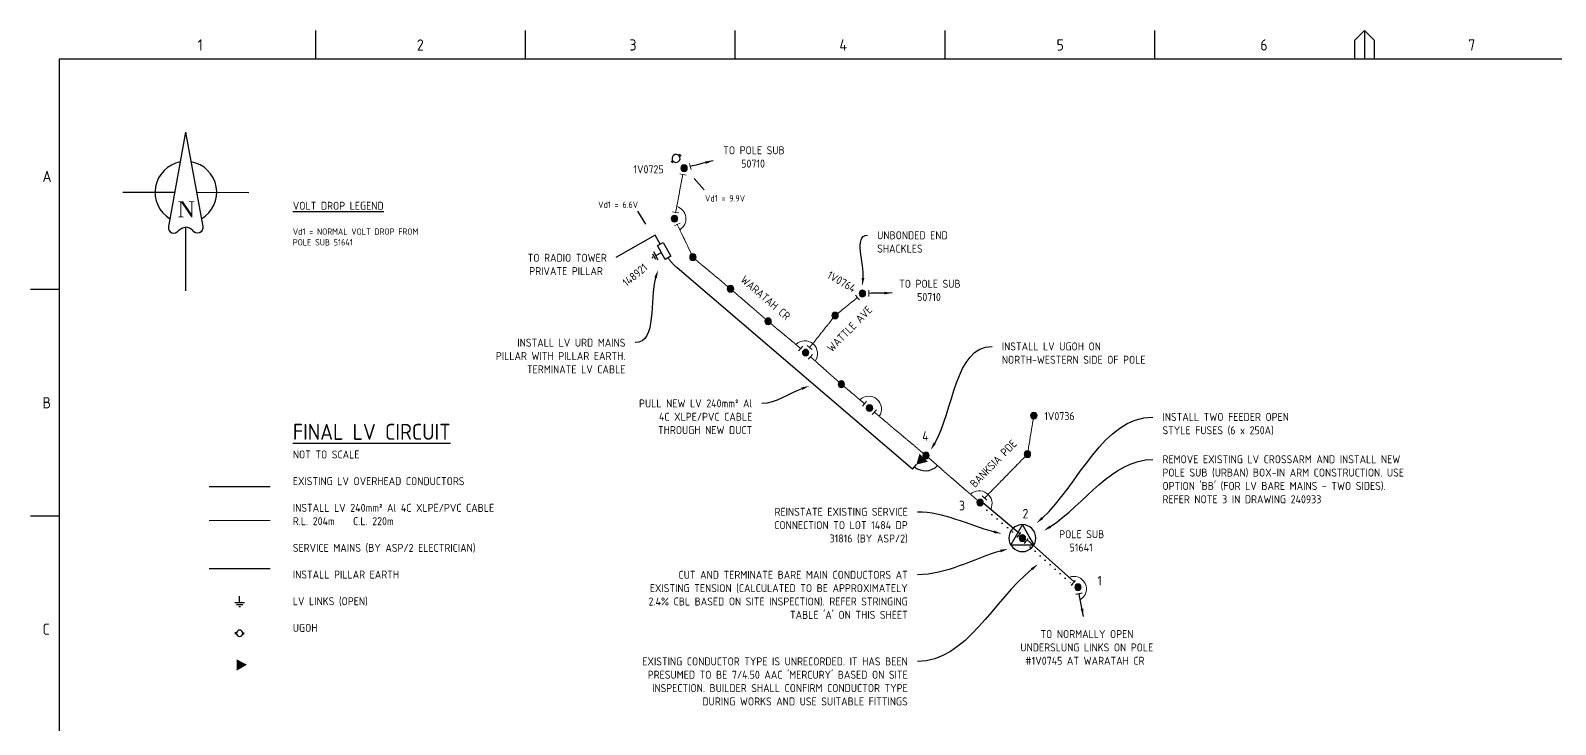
# Paper-space layout 'Sheet 2' of a CAD drawing. Header units: metres. Extents: x -31 to 813, y -3 to 583.
# Drawn here: x -20.5 to 455.8, y 366.5 to 583.4 of the extents above; entities that cross this region are included whole.
import ezdxf
from ezdxf import colors
from ezdxf.entities.mleader import LeaderData, LeaderLine
from ezdxf.enums import TextEntityAlignment as Align
from ezdxf.math import Vec2, Vec3

# ---------------------------------------------------------------- set-up
doc = ezdxf.new("R2010")
doc.units = ezdxf.units.M
for name, pattern in [('Cable Exist OH', [1, 1, 0]), ('Cable Exist UG', [8.2, 4, -1.2, 1.8, -1.2]), ('DOTX2', [0.5, 0, -0.5])]:
    doc.linetypes.add(name, pattern=pattern)
doc.layers.get('0').update_dxf_attribs({"color": 6})
for name, color, linetype in [('_User Miscellaneous1', 7, 'Continuous'), ('_User Miscellaneous3', 7, 'Continuous'), ('_User Miscellaneous5', 7, 'Continuous'), ('A0', 7, 'Continuous'), ('Equip_SP_LV_EXT', 7, 'Continuous'), ('Mains_LV_EXT', 7, 'Continuous'), ('Mains_LV_MOD_Hardwired', 2, 'Continuous'), ('Notes', 7, 'Continuous'), ('Notes_LV_MISC', 7, 'Continuous'), ('Sub_SP_TR_HV_LV_EXT', 7, 'Continuous'), ('SupportsOH_SP_TR_HV_LV_SL_EXT', 7, 'Continuous'), ('SupportsUG_SP_EXT', 7, 'Continuous'), ('SupportsUG_SP_LV_NEW', 2, 'Continuous')]:
    doc.layers.add(name, color=color, linetype=linetype)
doc.styles.add('iecISOCP', font='isocp.shx')
doc.styles.add('iecNAME', font='times.ttf')
doc.styles.add('POLE_LABEL', font='arial.ttf')
doc.styles.get("Standard").update_dxf_attribs({"font": 'isocp.shx'})
doc.linetypes.add('Cable New UG', pattern='A,7,-0.25,["x",Standard,S=2,R=0,X=0.2,Y=-0.8],-2.1', length=9.35)
doc.linetypes.add('IECLTRG', pattern='A,7,-0.3,["V",Standard,S=2.5,R=90,X=2.5,Y=-1.1],-2.45', length=9.75)
doc.dimstyles.get("Standard").update_dxf_attribs({"dimtxt": 0.18, "dimasz": 0.18, "dimexe": 0.18, "dimexo": 0.0625, "dimgap": 0.09, "dimtad": 0, "dimtih": 1, "dimtoh": 1, "dimdec": 4, "dimzin": 0, "dimdsep": 46, "dimtxsty": 'Standard', "dimcen": 0.09, "dimadec": 0, "dimazin": 0, "dimtfac": 1, "dimtdec": 4, "dimtofl": 0, "dimtmove": 0, "dimatfit": 3, "dimfxl": 1, "dimtolj": 1, "dimtzin": 0, "dimarcsym": 0})

# ---------------------------------------------------------------- blocks, each defined once
blk = doc.blocks.new('NorthPnt 11(NP11)')
for p, q in [((-19.7, 0.02), (-3.49, 0)), ((3.32, 0), (19.7, -0.02)), ((-0.08, -10.94), (-0.08, -30.8))]:
    blk.add_line(p, q)
for points in [[(-0.08, 18.81), (-5.43, -10.68, 0.877048), (-2.29, -11.9, -0.1543), (-0.08, -10.94, 0.090511)], [(-0.08, 18.81), (5.26, -10.68, -0.877048), (2.13, -11.9, 0.1543), (-0.08, -10.94, -0.090511)]]:
    blk.add_lwpolyline(points, format="xyb")
for start, end in [(100.5988, 238.8643), (300.0994, 80.4374)]:
    blk.add_arc((0, 0), 9.64, start, end)
at = {"color": 7, "style": 'iecNAME'}
blk.add_text('N', height=5.02, dxfattribs=at).set_placement((-2.62, -7.82))
blk = doc.blocks.new('A1_FRAME_TITLE')
at = {"layer": 'Notes', "linetype": 'Continuous'}
for p, q in [((89.14, 574.39), (89.14, 583.39)), ((154.65, 574.39), (154.65, 583.39)), ((220.16, 574.39), (220.16, 583.39)), ((285.67, 574.39), (285.67, 583.39)), ((351.17, 574.39), (351.17, 583.39)), ((413.68, 580.39), (416.68, 583.39)), ((416.68, 583.39), (416.68, 574.39)), ((416.68, 583.39), (419.68, 580.39)), ((413.68, 574.39), (413.68, 580.39)), ((419.68, 580.39), (419.68, 574.39)), ((9, 502.43), (0, 502.43)), ((8.99, 431.68), (0, 431.68))]:
    blk.add_line(p, q, dxfattribs=at)
at = {"layer": 'Notes', "color": 3, "linetype": 'Continuous'}
blk.add_line((9, 574.39), (9, 5.97), dxfattribs=at)
at = {"layer": 'Notes', "color": 3, "linetype": 'Continuous', "flags": 128}
for points in [[(149.5, 574.39), (9, 574.39)], [(824.37, 574.39), (149.5, 574.39)]]:
    blk.add_lwpolyline(points, dxfattribs=at)
blk.add_attdef('DRAFT_NUM', (29.9, 23.29), '', height=2.5, rotation=90)
at = {"layer": 'Notes', "color": 7, "style": 'iecISOCP'}
for s, p in [('1', (52.24, 577.12)), ('2', (120.7, 577.12)), ('3', (187.09, 577.12)), ('4', (252.67, 577.12)), ('5', (320.5, 577.12)), ('6', (384.13, 577.12)), ('7', (449.08, 577.12)), ('A', (3.74, 536.06)), ('B', (3.74, 465.31)), ('C', (3.74, 394.56))]:
    blk.add_text(s, height=3.5, dxfattribs=at).set_placement(p)
at = {"layer": 'Notes', "color": 7, "style": 'iecISOCP', "flags": 8}
blk.add_attdef('VERSION_NO', text='', height=2.5, rotation=90, dxfattribs=at).set_placement((302.04, 43.81), align=Align.MIDDLE_CENTER)
at = {"layer": 'Notes', "color": 7, "style": 'iecISOCP'}
for tag, p in [('CAP_NO', (513.19, 43.46)), ('IE_NUM', (513.05, 37.81)), ('REF_No_1', (335.24, 32.31)), ('REF_1', (362.52, 32.31)), ('GEN_WO', (441.71, 31.76)), ('HV_SWITCH', (513.46, 32.16)), ('REF_No_2', (335.24, 26.31)), ('REF_2', (362.52, 26.31)), ('OH_WO', (441.71, 25.81)), ('UBD_REF', (513.05, 25.83)), ('REF_No_3', (335.24, 20.31)), ('REF_3', (362.52, 20.31)), ('UG_WO', (441.71, 20.05)), ('GIS_MAP_No', (513.05, 20.04)), ('REF_No_4', (335.24, 14.31)), ('REF_4', (362.52, 14.31)), ('SUB_WO', (441.71, 13.81)), ('HV_OP_DIAG', (513.33, 14.2)), ('LGA', (512.95, 7.78))]:
    blk.add_attdef(tag, p, '', height=2.5, dxfattribs=at)
at = {"layer": 'Notes', "style": 'iecISOCP'}
for tag, p in [('T1', (684.37, 39.47)), ('T2', (684.37, 34.35)), ('T3', (684.37, 28.92)), ('T4', (684.37, 23.66)), ('T5', (684.37, 18.23)), ('T6', (684.37, 12.97))]:
    blk.add_attdef(tag, text='', height=3.5, dxfattribs=at).set_placement(p, align=Align.CENTER)
at = {"layer": 'Notes', "color": 7, "style": 'iecISOCP'}
for tag, p in [('scale', (567.76, 33.27)), ('DRAWN', (567.76, 24.93)), ('DATE', (567.76, 16.88)), ('CHD', (567.76, 8.37)), ('DESIGN', (605.62, 9.15))]:
    blk.add_attdef(tag, text='', height=2.5, dxfattribs=at).set_placement(p, align=Align.CENTER)
at = {"layer": 'Notes', "color": 4, "style": 'iecISOCP'}
blk.add_attdef('NUM', text='', height=7, dxfattribs=at).set_placement((792.37, 20.12), align=Align.MIDDLE_CENTER)
at = {"layer": 'Notes', "color": 1, "style": 'iecISOCP'}
blk.add_attdef('REV', text='', height=5, dxfattribs=at).set_placement((820.05, 17.1), align=Align.CENTER)
at = {"layer": 'Notes', "style": 'iecISOCP'}
blk.add_attdef('ExportID', (9.08, 2.39), '', height=2.5, dxfattribs=at)
at = {"layer": 'Notes', "color": 7, "style": 'iecISOCP'}
for tag, p in [('NS', (790.71, 8.12)), ('SHTS', (805.41, 8.12))]:
    blk.add_attdef(tag, text='', height=2.5, dxfattribs=at).set_placement(p, align=Align.MIDDLE)
at = {"layer": 'Notes', "style": 'iecISOCP', "flags": 1}
for tag, p in [('ProjectType', (14.17, -26.8)), ('ProjectNumber', (23.56, -26.82)), ('DrawingNumber', (35.51, -26.8)), ('ProjectDescription', (47.56, -26.83)), ('ExportDate', (60.28, -26.79)), ('ExportUserName', (69.15, -26.8)), ('DesignerCompanyName', (81.48, -26.79)), ('ExportAreaOfInterest', (97.1, -26.81)), ('GIS_SUCCESS', (112, -26.78)), ('CAD_SUCCESS', (121.79, -26.78)), ('DEPOTCODE', (132.11, -26.88)), ('ExportCategories', (140.08, -26.8)), ('Comments', (154.38, -26.88))]:
    blk.add_attdef(tag, p, '', height=1, dxfattribs=at)
blk = doc.blocks.new('Earth')
for p, q in [((0, -2.04), (0, 0)), ((-1.5, -2.04), (1.5, -2.04)), ((-1, -2.64), (1, -2.64)), ((-0.25, -3.24), (0.25, -3.24))]:
    blk.add_line(p, q)
blk = doc.blocks.new('*U146')
for p, q in [((2.6, 4.5), (2.86, 4.92)), ((2.88, 4.33), (3.14, 4.75)), ((1.56, 2.83), (1.3, 2.41)), ((1.84, 2.66), (1.58, 2.23))]:
    blk.add_line(p, q)
blk.add_lwpolyline([(1.69, 2.73, 1), (2.74, 4.43, 1)], format="xyb", close=True)
at = {"flags": 1}
blk.add_attdef('Z', (0, 0), '', height=0.2, dxfattribs=at)
at = {"flags": 9}
for tag, p in [('ACTUAL_STATUS', (0, 0)), ('STATE', (0, -1.2)), ('SWITCH_TYPE', (0, -1.4)), ('CONSTRUCTED_VOLTAGE', (0, -0.2)), ('NO_PHASES', (0, -0.4)), ('OPERATING_VOLTAGE', (0, -0.6)), ('ORIENTATION', (0, -0.8)), ('OWNED_BY', (0, -1)), ('USAGE', (0, -1.6)), ('LEGEND', (0, -1.8)), ('NOTES', (0, -2))]:
    blk.add_attdef(tag, text='', height=0.2, dxfattribs=at).set_placement(p, align=Align.MIDDLE_LEFT)
blk = doc.blocks.new('POLE_EXT')
blk.add_hatch(color=256).paths.add_polyline_path([(-1, 0, 1), (1, 0, 1)])
blk.add_lwpolyline([(-1, 0, 1), (1, 0, 1)], format="xyb", close=True)
for tag, height, flags, p in [('pNumber', 2.5, 8, (-17.84, 2.07)), ('OWNED_BY', 0.2, 9, (1.35, -0.4)), ('PARENT', 0.2, 9, (1.35, -0.6)), ('SPECIAL_USE', 0.2, 9, (1.35, -0.8)), ('STATE', 0.2, 9, (1.35, -1)), ('USAGE', 0.2, 9, (1.35, -1.2)), ('cLV', 0.2, 9, (1.35, -1.4)), ('hDepth', 0.2, 9, (1.35, -1.6)), ('hDia', 0.2, 9, (1.35, -1.8)), ('cHV', 0.2, 9, (1.35, -2)), ('LBRACKET', 0.2, 9, (1.35, -2.2)), ('LExisting', 0.2, 9, (1.35, -2.4)), ('LANTNUMBER', 0.2, 9, (1.35, -2.6)), ('LOther', 0.2, 9, (1.35, -2.8)), ('LRemove', 0.2, 9, (1.35, -3)), ('LEGEND', 0.2, 9, (1.35, -3.2)), ('cLinedev', 0.2, 9, (1.35, -3.4)), ('LOCATION', 0.2, 9, (1.35, -3.6)), ('pExisting', 0.2, 9, (1.35, -3.8)), ('PFNUMBER', 0.2, 9, (1.35, -4)), ('NEWPFNUMBER', 0.2, 9, (1.35, -4.2)), ('pFooting', 0.2, 9, (1.35, -4.4)), ('pNew', 0.2, 9, (1.35, -4.6)), ('pRelocate', 0.2, 9, (1.35, -5)), ('pRemove', 0.2, 9, (1.35, -5.2)), ('pReplace', 0.2, 9, (1.35, -5.4)), ('pStay', 0.2, 9, (1.35, -5.6)), ('pType', 0.2, 9, (1.35, -5.8)), ('cspan', 0.2, 9, (1.35, -6)), ('STREETNAME', 0.2, 9, (1.35, -6.2)), ('SUBURB', 0.2, 9, (1.35, -6.4)), ('NOTES', 0.2, 9, (1.35, -6.6)), ('MAINTAINED_BY', 0.2, 9, (1.36, -6.81)), ('OPERATED_BY', 0.2, 9, (1.36, -7.01))]:
    blk.add_attdef(tag, text='', height=height, dxfattribs=dict(flags=flags)).set_placement(p, align=Align.MIDDLE_LEFT)
at = {"style": 'POLE_LABEL'}
for tag, height, flags, p in [('STRUCTURE_PLANT_NUMBER', 0.2, 9, (1.35, 0.03)), ('ASSET_NUM', 2.5, 8, (2, 2)), ('STREET_CODE', 0.2, 9, (1.35, -0.2))]:
    blk.add_attdef(tag, text='', height=height, dxfattribs=dict(at, flags=flags)).set_placement(p, align=Align.MIDDLE_LEFT)
at = {"flags": 1}
blk.add_attdef('Z', (1.35, -7.33), '', height=0.2, dxfattribs=at)
blk = doc.blocks.new('PILLAR_NEW')
blk.add_wipeout([(-2.47, 0.99), (2.47, 0.99), (2.47, -0.99), (-2.47, -0.99)])
at = {"lineweight": -3}
blk.add_lwpolyline([(-2.47, 0.99), (2.47, 0.99), (2.47, -0.99), (-2.47, -0.99)], close=True, dxfattribs=at)
for tag, height, flags, p in [('ASSET_NUM', 2.5, 8, (2, 4)), ('STREET_CODE', 0.2, 9, (1.5, 2)), ('STATE', 0.2, 9, (1.5, 1.2)), ('SUPPORT_TYPE', 0.2, 9, (1.5, 1)), ('SUBURB', 0.2, 9, (1.5, 0.2)), ('STREETNAME', 0.2, 9, (1.5, 0)), ('OWNED_BY', 0.2, 9, (1.5, 1.8)), ('OPERATED_BY', 0.2, 9, (1.5, 1.6)), ('MAINTAINED_BY', 0.2, 9, (1.5, 1.4)), ('USAGE', 0.2, 9, (1.5, 0.8)), ('LEGEND', 0.2, 9, (1.5, 0.6)), ('PARENT', 0.2, 9, (1.5, 0.4)), ('Z', 0.2, 1, (1.5, -0.6)), ('LOCATION', 0.2, 9, (1.5, -0.2)), ('NOTES', 0.2, 9, (1.5, -0.4))]:
    blk.add_attdef(tag, text='', height=height, dxfattribs=dict(flags=flags)).set_placement(p, align=Align.MIDDLE_LEFT)
blk = doc.blocks.new('*U145')
for p, q in [((-0.16, 1.4), (-0.16, 1.9)), ((0.17, 1.4), (0.17, 1.9)), ((-0.17, -0.56), (-0.17, -1.06)), ((0.16, -0.56), (0.16, -1.06))]:
    blk.add_line(p, q)
blk.add_lwpolyline([(0, -0.58, 1), (0, 1.41, 1)], format="xyb", close=True)
at = {"flags": 1}
blk.add_attdef('Z', (0, 0), '', height=0.2, dxfattribs=at)
at = {"flags": 9}
for tag, p in [('ACTUAL_STATUS', (0, 0)), ('STATE', (0, -1.2)), ('SWITCH_TYPE', (0, -1.4)), ('CONSTRUCTED_VOLTAGE', (0, -0.2)), ('NO_PHASES', (0, -0.4)), ('OPERATING_VOLTAGE', (0, -0.6)), ('ORIENTATION', (0, -0.8)), ('OWNED_BY', (0, -1)), ('USAGE', (0, -1.6)), ('LEGEND', (0, -1.8)), ('NOTES', (0, -2))]:
    blk.add_attdef(tag, text='', height=0.2, dxfattribs=at).set_placement(p, align=Align.MIDDLE_LEFT)
blk = doc.blocks.new('SUB_POLE_EXT')
blk.add_wipeout([(0, 4.22), (0.42, 4.2), (0.83, 4.14), (1.21, 4.05), (1.62, 3.9), (1.99, 3.72), (2.35, 3.51), (2.68, 3.26), (2.99, 2.99), (3.28, 2.66), (3.52, 2.34), (3.76, 1.92), (3.9, 1.62), (4.04, 1.23), (4.18, 0.63), (4.22, 0), (4.18, -0.61), (4.06, -1.15), (3.9, -1.62), (3.58, -2.24), (3.22, -2.73), (2.97, -3.01), (2.68, -3.26), (2.36, -3.5), (2, -3.72), (1.64, -3.89), (1.25, -4.03), (0.82, -4.14), (0.42, -4.2), (0, -4.22), (-0.41, -4.2), (-0.8, -4.15), (-1.21, -4.05), (-1.62, -3.9), (-1.99, -3.73), (-2.35, -3.51), (-2.68, -3.26), (-2.96, -3.02), (-3.23, -2.72), (-3.51, -2.35), (-3.71, -2.01), (-3.91, -1.6), (-4.05, -1.21), (-4.16, -0.76), (-4.22, -0.14), (-4.21, 0.39), (-4.14, 0.83), (-4.03, 1.27), (-3.9, 1.63), (-3.71, 2.02), (-3.5, 2.37), (-3.28, 2.67), (-2.99, 2.99), (-2.68, 3.27), (-2.33, 3.52), (-1.98, 3.73), (-1.63, 3.9), (-1.2, 4.05), (-0.78, 4.15), (-0.4, 4.21)])
blk.add_line((2.16, 0.48), (2.16, 0.48, 0))
blk.add_lwpolyline([(-4.22, 0, 1), (4.22, 0, 1)], format="xyb", close=True)
blk.add_lwpolyline([(2.14, 0.52), (0, 4.22), (-3.66, -2.11), (3.66, -2.11)], close=True)
for tag, height, flags, p in [('STREET_CODE', 0.2, 9, (1.5, 0)), ('ASSET_NUM', 3.5, 8, (2, 2)), ('SECONDARY_VOLTAGE', 0.2, 9, (1.5, -1.6)), ('STATE', 0.2, 9, (1.5, -1.8)), ('SUBSTATION_TYPE', 0.2, 9, (1.5, -2)), ('STREETNAME', 0.2, 9, (1.5, -2.8)), ('SUBURB', 0.2, 9, (1.5, -3)), ('Z', 0.2, 1, (1.5, -3.4)), ('CONSTRUCTED_VOLTAGE', 0.2, 9, (1.5, -0.2)), ('NO_PHASES', 0.2, 9, (1.5, -0.4)), ('OPERATING_VOLTAGE', 0.2, 9, (1.5, -0.6)), ('OPERATED_BY', 0.2, 9, (1.5, -0.8)), ('MAINTAINED_BY', 0.2, 9, (1.5, -1)), ('ORIENTATION', 0.2, 9, (1.5, -1.2)), ('OWNED_BY', 0.2, 9, (1.5, -1.4)), ('USAGE', 0.2, 9, (1.5, -2.2)), ('LEGEND', 0.2, 9, (1.5, -2.4)), ('LOCATION', 0.2, 9, (1.5, -2.6)), ('NOTES', 0.2, 9, (1.5, -3.2))]:
    blk.add_attdef(tag, text='', height=height, dxfattribs=dict(flags=flags)).set_placement(p, align=Align.MIDDLE_LEFT)

psp = doc.layouts.new('Sheet 2')

# ---------------------------------------------------------------- hatches: boundary and pattern name
h = psp.add_hatch()
h.set_pattern_fill('ANGLE', color=0)
h.set_pattern_definition([(0, (0, 14.416), (0, 6.985), [5.08, -1.905]), (90, (0, 14.416), (-6.985, 4e-16), [5.08, -1.905])])
h.paths.add_polyline_path([(46.463, 381.447), (43.865, 379.947), (43.865, 382.947)])
at = {"layer": '_User Miscellaneous1'}
h = psp.add_hatch(dxfattribs=at)
h.set_pattern_fill('ANGLE', color=256, angle=-90)
h.set_pattern_definition([(270, (245.3864, 634.384), (6.985, -1e-15), [5.08, -1.905]), (360, (245.3864, 634.384), (2e-15, 6.985), [5.08, -1.905])])
h.paths.add_polyline_path([(385.141, 491.857), (385.141, 488.857), (387.739, 490.357)])
h = psp.add_hatch(color=256, dxfattribs=at)
h.dxf.hatch_style = 1
h.paths.add_polyline_path([(256.155, 447.749), (259.732, 448.639), (257.141, 451.125)])
h = psp.add_hatch(color=256, dxfattribs=at)
h.dxf.hatch_style = 1
h.paths.add_polyline_path([(43.867, 383.363), (47.052, 385.22), (43.868, 386.88)])
at = {"layer": 'Notes'}
h = psp.add_hatch(dxfattribs=at)
h.set_pattern_fill('ANGLE', color=256)
h.set_pattern_definition([(0, (0, -0.3296), (0, 6.985), [5.08, -1.905]), (90, (0, -0.3296), (-6.985, 4e-16), [5.08, -1.905])])
h.paths.add_polyline_path([(43.865, 379.617), (43.865, 382.617), (46.463, 381.117)])

# ---------------------------------------------------------------- linework, layer by layer
at = {"layer": '_User Miscellaneous1', "color": 7, "linetype": 'IECLTRG', "ltscale": 0.75}
psp.add_line((54.31, 415.152), (35.217, 415.152), dxfattribs=at)
at = {"layer": '_User Miscellaneous1', "color": 2, "linetype": 'Cable New UG', "flags": 128}
for points in [[(254.956, 446.346), (182.883, 507.956), (181.313, 509.3), (181.139, 509.451), (180.969, 509.603), (180.802, 509.757), (180.637, 509.915), (180.475, 510.075), (180.315, 510.238), (180.157, 510.403), (180.002, 510.57), (179.85, 510.74), (179.7, 510.912), (179.554, 511.086), (179.409, 511.263), (179.268, 511.442), (179.129, 511.623), (178.994, 511.806), (178.86, 511.991), (178.731, 512.178), (178.608, 512.361)], [(254.956, 446.346), (256.159, 447.755)]]:
    psp.add_lwpolyline(points, dxfattribs=at)
at = {"layer": '_User Miscellaneous3', "linetype": 'Continuous'}
for p, q in [((186.805, 537.181), (189.895, 533.615)), ((169.101, 526.924), (171.577, 522.906))]:
    psp.add_line(p, q, dxfattribs=at)
at = {"layer": 'Mains_LV_EXT', "linetype": 'Cable Exist OH', "lineweight": 18}
psp.add_line((277.46, 437.299), (290.86, 450.987), dxfattribs=at)
for points in [[(183.238, 538.415), (180.974, 526.571)], [(182.256, 538.603), (184.22, 538.228)], [(185.8, 539.909), (185.302, 541.846)], [(179.992, 526.759), (181.957, 526.384)], [(182.365, 523.235), (180.561, 522.371)], [(181.463, 522.803), (186.358, 512.578)], [(186.317, 512.526), (198.034, 502.741)], [(198.112, 502.696), (209.823, 492.517)], [(237.123, 500.74), (238.381, 499.185)], [(241.29, 502.255), (241.324, 500.255)], [(237.752, 499.963), (230.767, 494.31)], [(209.848, 492.531), (220.027, 484.025)], [(230.767, 494.31), (222.807, 484.307)], [(220.688, 484.775), (219.365, 483.275)], [(222.024, 484.93), (223.589, 483.684)], [(223.723, 482.169), (222.4, 480.669)], [(223.061, 481.419), (232.739, 472.88)], [(232.739, 472.88), (239.992, 466.763)], [(240.635, 467.528), (239.349, 465.997)], [(243.674, 464.891), (242.387, 463.36)], [(243.03, 464.126), (259.16, 450.57)], [(290.86, 450.987), (292.852, 463.044)], [(259.16, 450.57), (276.061, 435.87)]]:
    psp.add_lwpolyline(points, dxfattribs=at)
at = {"layer": 'Mains_LV_EXT', "linetype": 'Continuous', "lineweight": 18}
for points in [[(182.263, 521.131, 0.6488488), (181.326, 528.408)], [(224.561, 480.096, 0.9101628), (218.492, 485.307)], [(244.573, 462.829, 0.8959793), (238.497, 468.023)], [(279.372, 433.744, 0.8371034), (273.033, 438.475)], [(307.357, 405.524, 0.9272177), (303.927, 412.516)]]:
    psp.add_lwpolyline(points, format="xyb", dxfattribs=at)
at = {"layer": 'Mains_LV_EXT', "linetype": 'Cable Exist OH', "lineweight": 18, "flags": 128}
psp.add_lwpolyline([(276.745, 437.998), (278.174, 436.599)], dxfattribs=at)
at = {"layer": 'Mains_LV_EXT', "linetype": 'Cable Exist OH', "lineweight": 30}
for points in [[(305.815, 411.503), (304.484, 410.009)], [(305.978, 407.27), (307.945, 407.631)]]:
    psp.add_lwpolyline(points, dxfattribs=at)
at = {"layer": 'Mains_LV_MOD_Hardwired'}
psp.add_arc((258.971, 451.106), 5.301, 229.91335, 315.95155, dxfattribs=at)
at = {"layer": 'Notes', "color": 2, "linetype": 'Cable New UG', "lineweight": 0}
psp.add_line((54.31, 430.287), (35.217, 430.287), dxfattribs=at)
at = {"layer": 'Notes', "color": 7, "linetype": 'Cable Exist OH', "flags": 128}
psp.add_lwpolyline([(35.217, 440.932), (54.31, 440.932)], dxfattribs=at)

# ---------------------------------------------------------------- block references
at = {"layer": 'Equip_SP_LV_EXT', "xscale": 1.25, "yscale": 1.25, "zscale": 1.25, "rotation": 340.5604103784418}
psp.add_blockref('*U146', (177.007, 540.102), dxfattribs=at)
at = {"layer": 'Equip_SP_LV_EXT', "rotation": 90}
psp.add_blockref('*U145', (45.182, 395.041), dxfattribs=at)
at = {"layer": 'Notes'}
psp.add_blockref('NorthPnt 11(NP11)', (27.988, 532.837), dxfattribs=at)
at = {"layer": 'Notes_LV_MISC', "color": 7, "linetype": 'Cable New UG'}
psp.add_blockref('Earth', (44.763, 406.681), dxfattribs=at)
at = {"layer": 'Sub_SP_TR_HV_LV_EXT'}
psp.add_blockref('SUB_POLE_EXT', (289.28, 424.774), dxfattribs=at)
at = {"layer": 'SupportsOH_SP_TR_HV_LV_SL_EXT'}
ref = psp.add_blockref('POLE_EXT', (183.614, 540.38), dxfattribs=dict(at, zscale=0.5))
ref.add_attrib('ASSET_NUM', '1V0725', dxfattribs={"layer": '0', "height": 2.5}).set_placement((177.21, 538.019), align=Align.BOTTOM_RIGHT)
at = {"layer": 'SupportsOH_SP_TR_HV_LV_SL_EXT', "zscale": 0.5}
for p in [(180.599, 524.607), (186.358, 512.578), (198.112, 502.696), (209.848, 492.531), (230.767, 494.31), (221.562, 482.742), (232.739, 472.88), (241.53, 465.423), (259.16, 450.57), (290.86, 450.987), (276.061, 435.87)]:
    psp.add_blockref('POLE_EXT', p, dxfattribs=at)
at = {"layer": 'SupportsOH_SP_TR_HV_LV_SL_EXT'}
ref = psp.add_blockref('POLE_EXT', (239.307, 501.221), dxfattribs=dict(at, zscale=0.5))
ref.add_attrib('ASSET_NUM', '1V0764', dxfattribs={"layer": '0', "height": 2.5, "rotation": 330}).set_placement((235.959, 500.776), align=Align.BOTTOM_RIGHT)
ref = psp.add_blockref('POLE_EXT', (292.852, 463.044), dxfattribs=dict(at, zscale=0.5))
ref.add_attrib('ASSET_NUM', '1V0736', dxfattribs={"layer": '0', "height": 2.5}).set_placement((296.12, 460.888), align=Align.BOTTOM_LEFT)
psp.add_blockref('POLE_EXT', (306.643, 409.426), dxfattribs=at)

# ---------------------------------------------------------------- texts
at = {"layer": '_User Miscellaneous1', "char_height": 3, "attachment_point": 1}
for s, insert in [('4', (258.013, 458.18)), ('3', (269.456, 436.436)), ('1', (312.769, 412.989))]:
    psp.add_mtext_dynamic_manual_height_columns(s, width=5, gutter_width=4, heights=[0], dxfattribs=dict(at, insert=insert))
at = {"layer": '_User Miscellaneous5', "char_height": 2.5, "attachment_point": 1}
for s, width, heights, insert in [('\\pi1.1691;TO POLE SUB \\P\\pi6.7931;50710', 21.08814, [0], (194.671, 547.211)), ('{\\LVOLT DROP LEGEND}\\P\\pi21.986;\\P\\pi0;{\\H0.8x;Vd1 = NORMAL VOLT DROP FROM POLE SUB 51641}', 43.97253, [19.162], (61.389, 529.875)), ('\\pi0.92048;TO RADIO TOWER \\P\\pi1.4205;PRIVATE PILLAR', 26.59097, [14.532], (133.832, 513.616)), ('\\pi1.1691;TO POLE SUB \\P\\pi6.7931;50710', 21.08814, [0], (249.608, 505.504)), ('\\pi3.6691;POLE SUB\\P\\pi6.9191;51641', 21.08814, [0], (297.107, 427.248)), ('\\pi6.7239;TO NORMALLY OPEN \\P\\pi0.46764;UNDERSLUNG LINKS ON POLE \\P\\pi1.9739;#1V0745 AT WARATAH CR', 42.69777, [19.784], (288.187, 396.031))]:
    psp.add_mtext_dynamic_manual_height_columns(s, width=width, gutter_width=4, heights=heights, dxfattribs=dict(at, insert=insert))
for s, insert, rotation in [('\\pi0.79407;WARATAH CR', (202.049, 507.538), 319.20699), ('\\pi1.0441;WATTLE AVE', (227.269, 483.704), 45.75776), ('\\pi0.91282;BANKSIA PDE', (272.023, 441.452), 45.75776)]:
    psp.add_mtext_dynamic_manual_height_columns(s, width=21.08814, gutter_width=4, heights=[0], dxfattribs=dict(at, insert=insert, rotation=rotation))
at = {"layer": 'Notes', "linetype": 'Cable Exist UG', "char_height": 2, "attachment_point": 1}
for s, insert in [('Vd1 = 6.6V', (156.756, 529.956)), ('Vd1 = 9.9V', (190.145, 531.944))]:
    psp.add_mtext_dynamic_manual_height_columns(s, width=18.29699, gutter_width=10, heights=[0], dxfattribs=dict(at, insert=insert))
at = {"layer": 'Notes', "insert": (61.389, 460.483), "char_height": 5, "attachment_point": 1}
psp.add_mtext_dynamic_manual_height_columns('{\\LFINAL LV CIRCUIT\\P\\H0.5x;\\lNOT TO SCALE\\P\\PEXISTING LV OVERHEAD CONDUCTORS\\P\\PINSTALL LV 240mm² Al 4C XLPE/PVC CABLE\\PR.L. 204m    C.L. 220m\\P\\PSERVICE MAINS (BY ASP/2 ELECTRICIAN)\\P\\PINSTALL PILLAR EARTH\\P\\PLV LINKS (OPEN)\\P\\PUGOH}', width=105.49064, gutter_width=4, heights=[0], dxfattribs=at)

# ---------------------------------------------------------------- leaders
at = {"layer": '_User Miscellaneous1', "color": 7}
ml = psp.add_multileader_mtext('Standard', dxfattribs=at)
ml.set_content('{\\C0;UNBONDED END SHACKLES}', color=7)
ml.set_leader_properties()
ml.build(insert=Vec2(0, 0))
ml.multileader.update_dxf_attribs({"leader_type": 2, "arrow_head_size": 2.5})
ctx = ml.context
ctx.base_point, ctx.char_height, ctx.arrow_head_size, ctx.landing_gap_size, ctx.plane_origin = Vec3(240.921, 519.397), 2.5, 2.5, 3, Vec3(285.43, 595.842)
notes = []
notes.append((ctx, [(0, (1, 1, 0), (232.921, 519.397), (1, 0), 8, [(0, [(239.248, 503.558)], 0, [])])]))
ctx.mtext.insert, ctx.mtext.width, ctx.mtext.defined_height, ctx.mtext.flow_direction = Vec3(243.921, 520.647), 22.99136, 9.01, 5
ml = psp.add_multileader_mtext('Standard', dxfattribs=at)
ml.set_content('{\\C0;INSTALL LV URD MAINS PILLAR WITH PILLAR EARTH. TERMINATE LV CABLE}', color=7)
ml.set_leader_properties()
ml.build(insert=Vec2(0, 0))
ml.multileader.update_dxf_attribs({"leader_type": 2, "arrow_head_size": 2.5})
ctx = ml.context
ctx.base_point, ctx.char_height, ctx.arrow_head_size, ctx.landing_gap_size, ctx.plane_origin = Vec3(120.784, 485.846), 2.5, 2.5, 3, Vec3(325.478, 584.379)
ctx.text_align_type = 2
notes.append((ctx, [(1, (1, 1, 0), (176.284, 485.846), (-1, 0), 8, [(0, [(175.458, 508.512)], 0, [])])]))
ctx.mtext.insert, ctx.mtext.width, ctx.mtext.defined_height, ctx.mtext.alignment, ctx.mtext.flow_direction = Vec3(165.284, 487.096), 41.67662, 9.01, 3, 5
ml = psp.add_multileader_mtext('Standard', dxfattribs=at)
ml.set_content('{\\C0;INSTALL LV UGOH ON NORTH-WESTERN SIDE OF POLE}', color=7)
ml.set_leader_properties()
ml.build(insert=Vec2(0, 0))
ml.multileader.update_dxf_attribs({"leader_type": 2, "arrow_head_size": 2.5})
ctx = ml.context
ctx.base_point, ctx.char_height, ctx.arrow_head_size, ctx.landing_gap_size, ctx.plane_origin = Vec3(279.848, 484.668), 2.5, 2.5, 3, Vec3(253.305, 545.267)
notes.append((ctx, [(0, (1, 1, 0), (271.848, 484.668), (1, 0), 8, [(0, [(260.608, 452.278)], 0, [])])]))
ctx.mtext.insert, ctx.mtext.width, ctx.mtext.defined_height, ctx.mtext.flow_direction = Vec3(282.848, 485.926), 46.18425, 9.01, 5
ml = psp.add_multileader_mtext('Standard', dxfattribs=at)
ml.set_content('{\\C0;PULL NEW LV 240mm² Al 4C XLPE/PVC CABLE THROUGH NEW DUCT}', color=7)
ml.set_leader_properties()
ml.build(insert=Vec2(0, 0))
ml.multileader.update_dxf_attribs({"leader_type": 2, "arrow_head_size": 2.5})
ctx = ml.context
ctx.base_point, ctx.char_height, ctx.arrow_head_size, ctx.landing_gap_size, ctx.plane_origin = Vec3(167.655, 466.853), 2.5, 2.5, 3, Vec3(245.487, 541.157)
ctx.text_align_type = 2
notes.append((ctx, [(1, (1, 1, 0), (215.905, 466.853), (-1, 0), 8, [(0, [(222.717, 472.33)], 0, [])])]))
ctx.mtext.insert, ctx.mtext.width, ctx.mtext.defined_height, ctx.mtext.alignment, ctx.mtext.flow_direction = Vec3(204.905, 468.111), 35.56543, 9.01, 3, 5
ml = psp.add_multileader_mtext('Standard', dxfattribs=at)
ml.set_content("{\\C0;REMOVE EXISTING LV CROSSARM AND INSTALL NEW POLE SUB (URBAN) BOX-IN ARM CONSTRUCTION. USE OPTION 'BB' (FOR LV BARE MAINS - TWO SIDES). REFER NOTE 3 IN DRAWING 240933}", color=7)
ml.set_leader_properties()
ml.build(insert=Vec2(0, 0))
ml.multileader.update_dxf_attribs({"leader_type": 2, "arrow_head_size": 2.5})
ctx = ml.context
ctx.base_point, ctx.char_height, ctx.arrow_head_size, ctx.landing_gap_size, ctx.plane_origin = Vec3(330.031, 449.345), 2.5, 2.5, 3, Vec3(478.399, 521.044)
notes.append((ctx, [(0, (1, 1, 0), (322.031, 449.345), (1, 0), 8, [(0, [(295.927, 427.006)], 0, [])])]))
ctx.mtext.insert, ctx.mtext.width, ctx.mtext.defined_height, ctx.mtext.flow_direction = Vec3(333.031, 450.658), 76.25777, 9.01, 5
ml = psp.add_multileader_mtext('Standard', dxfattribs=at)
ml.set_content("{\\C0;EXISTING CONDUCTOR TYPE IS UNRECORDED. IT HAS BEEN PRESUMED TO BE 7/4.50 AAC 'MERCURY' BASED ON SITE INSPECTION. BUILDER SHALL CONFIRM CONDUCTOR TYPE DURING WORKS AND USE SUITABLE FITTINGS}", color=7)
ml.set_leader_properties()
ml.build(insert=Vec2(0, 0))
ml.multileader.update_dxf_attribs({"leader_type": 2, "arrow_head_size": 2.5})
ctx = ml.context
ctx.base_point, ctx.char_height, ctx.arrow_head_size, ctx.landing_gap_size, ctx.plane_origin = Vec3(165.97, 386.242), 2.5, 2.5, 3, Vec3(388.444, 472.683)
ctx.text_align_type = 2
notes.append((ctx, [(1, (1, 1, 0), (264.47, 386.242), (-1, 0), 8, [(0, [(294.152, 416.614)], 0, [])])]))
ctx.mtext.insert, ctx.mtext.width, ctx.mtext.defined_height, ctx.mtext.alignment, ctx.mtext.flow_direction = Vec3(253.47, 387.5), 85.45288, 9.01, 3, 5
at = {"layer": 'Mains_LV_EXT', "linetype": 'Cable Exist OH', "lineweight": 18}
for points in [[(192.66, 542.707), (185.551, 540.878)], [(248.647, 501.38), (241.307, 501.255)], [(308.325, 400.237), (307.003, 407.458)]]:
    psp.add_leader(points, dimstyle='Standard', override={"dimasz": 2.5}, dxfattribs=at)
for ctx, leaders in notes:
    for number, flags, end, landing, length, lines in leaders:
        leader = LeaderData()
        leader.index, (leader.has_last_leader_line, leader.has_dogleg_vector, leader.attachment_direction) = number, flags
        leader.last_leader_point, leader.dogleg_vector, leader.dogleg_length = Vec3(end), Vec3(landing), length
        for number, points, colour, breaks in lines:
            line = LeaderLine()
            line.index, line.vertices, line.color, line.breaks = number, Vec3.list(points), colors.encode_raw_color(colour), breaks
            leader.lines.append(line)
        ctx.leaders.append(leader)

# ---------------------------------------------------------------- next in the draw order: linework, layer by layer
at = {"layer": 'A0', "color": 2, "linetype": 'DOTX2', "ltscale": 4, "flags": 128}
for points in [[(287.812, 425.359), (275.739, 435.487)], [(290.126, 423.474), (304.817, 410.383)]]:
    psp.add_lwpolyline(points, dxfattribs=at)
at = {"layer": 'A0', "color": 3}
for points in [[(288.455, 426.125), (276.871, 435.842)], [(290.791, 424.22), (305.482, 411.129)]]:
    psp.add_lwpolyline(points, dxfattribs=at)
at = {"layer": 'Mains_LV_EXT', "linetype": 'Cable Exist OH', "lineweight": 18}
for points in [[(288.752, 426.528), (287.515, 424.956)], [(291.077, 424.633), (289.84, 423.061)]]:
    psp.add_lwpolyline(points, dxfattribs=at)

# ---------------------------------------------------------------- next in the draw order: block references
at = {"layer": 'SupportsOH_SP_TR_HV_LV_SL_EXT', "zscale": 0.5}
psp.add_blockref('POLE_EXT', (289.28, 424.774), dxfattribs=at)
at = {"layer": 'SupportsUG_SP_EXT'}
psp.add_blockref('A1_FRAME_TITLE', (-20.549, 0), dxfattribs=at)

# ---------------------------------------------------------------- next in the draw order: texts
at = {"layer": '_User Miscellaneous1', "insert": (289.308, 433.921), "char_height": 3, "attachment_point": 1}
psp.add_mtext_dynamic_manual_height_columns('2', width=5, gutter_width=4, heights=[0], dxfattribs=at)

# ---------------------------------------------------------------- next in the draw order: leaders
at = {"layer": '_User Miscellaneous1', "color": 7}
ml = psp.add_multileader_mtext('Standard', dxfattribs=at)
ml.set_content('{\\C0;INSTALL TWO FEEDER OPEN STYLE FUSES (6 x 250A)}', color=7)
ml.set_leader_properties()
ml.build(insert=Vec2(0, 0))
ml.multileader.update_dxf_attribs({"leader_type": 2, "arrow_head_size": 2.5})
ctx = ml.context
ctx.base_point, ctx.char_height, ctx.arrow_head_size, ctx.landing_gap_size, ctx.plane_origin = Vec3(330.031, 462.571), 2.5, 2.5, 3, Vec3(478.399, 534.271)
notes = []
notes.append((ctx, [(0, (1, 1, 0), (322.031, 462.571), (1, 0), 8, [(0, [(293.646, 429.371)], 0, [])])]))
ctx.mtext.insert, ctx.mtext.width, ctx.mtext.defined_height, ctx.mtext.flow_direction = Vec3(333.031, 463.884), 46.5043, 9.01, 5
ml = psp.add_multileader_mtext('Standard', dxfattribs=at)
ml.set_content('{\\C0;REINSTATE EXISTING SERVICE CONNECTION TO LOT 1484 DP 31816 (BY ASP/2)}', color=7)
ml.set_leader_properties()
ml.build(insert=Vec2(0, 0))
ml.multileader.update_dxf_attribs({"leader_type": 2, "arrow_head_size": 2.5})
ctx = ml.context
ctx.base_point, ctx.char_height, ctx.arrow_head_size, ctx.landing_gap_size, ctx.plane_origin = Vec3(208.121, 432.925), 2.5, 2.5, 3, Vec3(388.444, 527.259)
ctx.text_align_type = 2
notes.append((ctx, [(1, (1, 1, 0), (264.47, 432.925), (-1, 0), 8, [(0, [(282.782, 426.138)], 0, [])])]))
ctx.mtext.insert, ctx.mtext.width, ctx.mtext.defined_height, ctx.mtext.alignment, ctx.mtext.flow_direction = Vec3(253.47, 434.237), 43.45449, 9.01, 3, 5
ml = psp.add_multileader_mtext('Standard', dxfattribs=at)
ml.set_content("{\\C0;CUT AND TERMINATE BARE MAIN CONDUCTORS AT EXISTING TENSION (CALCULATED TO BE APPROXIMATELY 2.4% CBL BASED ON SITE INSPECTION). REFER STRINGING TABLE 'A' ON THIS SHEET}", color=7)
ml.set_leader_properties()
ml.build(insert=Vec2(0, 0))
ml.multileader.update_dxf_attribs({"leader_type": 2, "arrow_head_size": 2.5})
ctx = ml.context
ctx.base_point, ctx.char_height, ctx.arrow_head_size, ctx.landing_gap_size, ctx.plane_origin = Vec3(167.72, 413.299), 2.5, 2.5, 3, Vec3(388.444, 507.633)
ctx.text_align_type = 2
notes.append((ctx, [(1, (1, 1, 0), (264.47, 413.299), (-1, 0), 8, [(0, [(284.828, 421.425)], 0, [])])]))
ctx.mtext.insert, ctx.mtext.width, ctx.mtext.defined_height, ctx.mtext.alignment, ctx.mtext.flow_direction = Vec3(253.47, 414.551), 83.11059, 9.01, 3, 5
for ctx, leaders in notes:
    for number, flags, end, landing, length, lines in leaders:
        leader = LeaderData()
        leader.index, (leader.has_last_leader_line, leader.has_dogleg_vector, leader.attachment_direction) = number, flags
        leader.last_leader_point, leader.dogleg_vector, leader.dogleg_length = Vec3(end), Vec3(landing), length
        for number, points, colour, breaks in lines:
            line = LeaderLine()
            line.index, line.vertices, line.color, line.breaks = number, Vec3.list(points), colors.encode_raw_color(colour), breaks
            leader.lines.append(line)
        ctx.leaders.append(leader)

# ---------------------------------------------------------------- next in the draw order: block references
at = {"layer": 'SupportsUG_SP_LV_NEW', "color": 7}
ref = psp.add_blockref('PILLAR_NEW', (177.386, 514.513), dxfattribs=dict(at, rotation=119.5970617186177))
ref.add_attrib('ASSET_NUM', '148921', dxfattribs={"layer": '0', "height": 2.5, "rotation": 40}).set_placement((164.864, 504.172), align=Align.MIDDLE_LEFT)

# ---------------------------------------------------------------- next in the draw order: linework, layer by layer
at = {"layer": '_User Miscellaneous1', "color": 7, "linetype": 'IECLTRG', "ltscale": 0.75, "flags": 128}
psp.add_lwpolyline([(176.163, 516.665), (174.576, 519.46), (162.308, 512.492)], dxfattribs=at)

# ---------------------------------------------------------------- next in the draw order: block references
at = {"layer": 'Notes_LV_MISC', "color": 7, "linetype": 'Cable New UG', "rotation": 298.4259080815126}
psp.add_blockref('Earth', (176.525, 514.024), dxfattribs=at)

doc.saveas('drawing.dxf')
